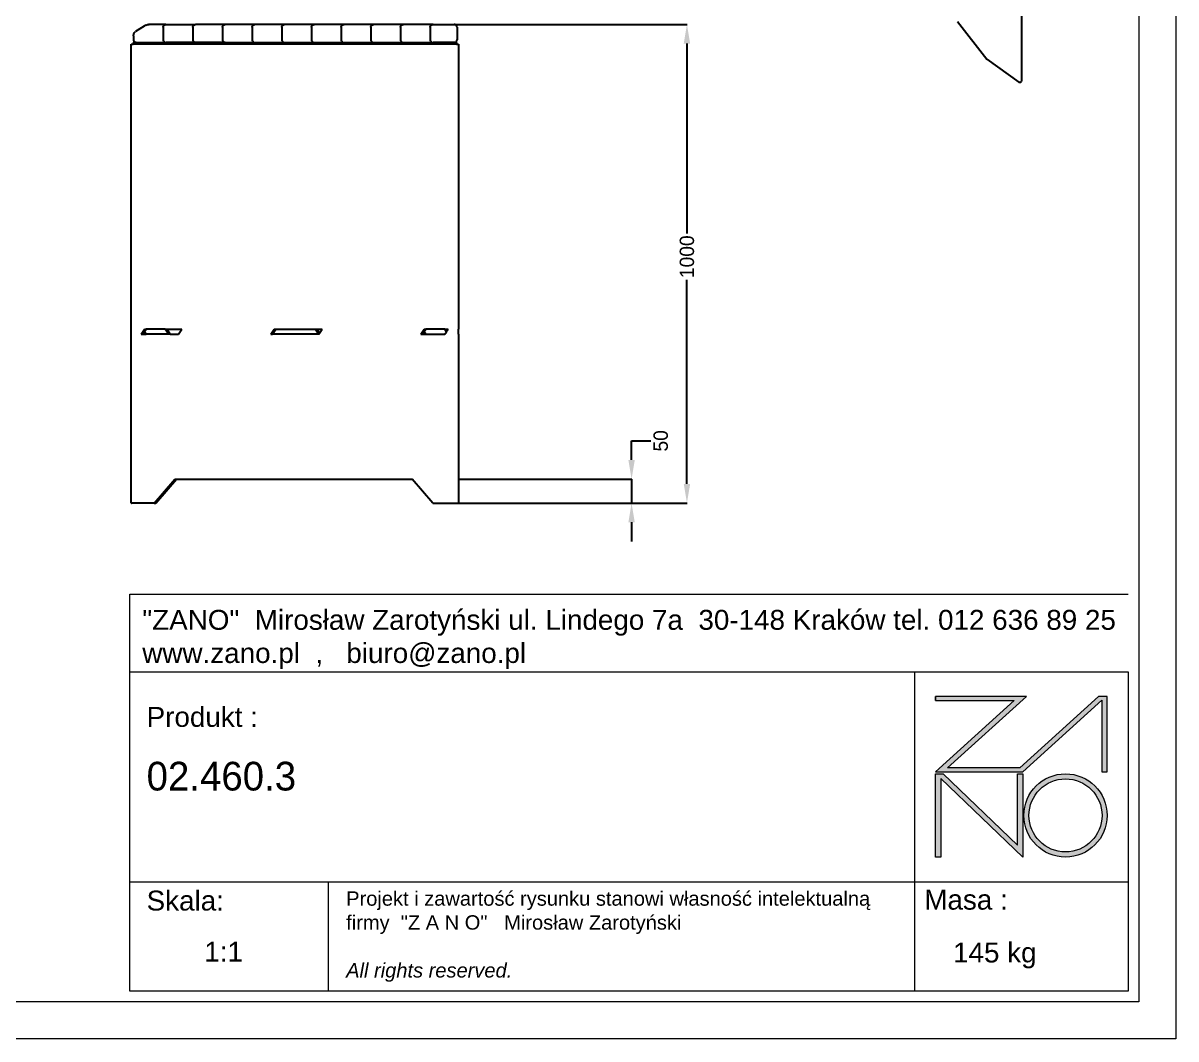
# Model space of a CAD drawing. Header units: millimetres. Extents: x -10 to 5396, y -36 to 3972.
# Drawn here: x 2988 to 5396, y -36 to 2087 of the extents above; entities that cross this region are included whole.
import ezdxf

# ---------------------------------------------------------------- set-up
doc = ezdxf.new("R2010")
doc.units = ezdxf.units.MM
doc.layers.add('DIMS', color=1, linetype='Continuous')
doc.layers.add('tabelka', color=155, linetype='Continuous')
doc.dimstyles.new('ISO-25', dxfattribs={"dimtxt": 2.5, "dimasz": 2.5, "dimexe": 1.25, "dimexo": 0.625, "dimtad": 1, "dimtxsty": 'Standard', "dimcen": 2.5, "dimadec": 0, "dimazin": 0, "dimtfac": 1, "dimtmove": 0, "dimatfit": 3, "dimfxl": 1, "dimarcsym": 0})

# ---------------------------------------------------------------- blocks, each defined once
blk = doc.blocks.new('*D66')
at = {"layer": 'Defpoints', "color": 0}
for p in [(3897.5, 1133.9), (3898, 1083.9), (4259.1, 1083.9)]:
    blk.add_point(p, dxfattribs=at)
at = {"layer": 'DIMS', "color": 0, "lineweight": -2}
for p, q in [((4259.1, 1173.9), (4259.1, 1213.9)), ((4259.1, 1213.9), (4299.1, 1213.9)), ((3898, 1133.9), (4259.6, 1133.9)), ((4259.1, 1133.9), (4259.1, 1083.9)), ((3898.5, 1083.9), (4259.6, 1083.9)), ((4259.1, 1043.9), (4259.1, 1003.9))]:
    blk.add_line(p, q, dxfattribs=at)
at = {"layer": 'DIMS', "color": 0}
for points in [[(4252.5, 1173.9), (4265.8, 1173.9), (4259.1, 1133.9)], [(4265.8, 1043.9), (4252.5, 1043.9), (4259.1, 1083.9)]]:
    blk.add_solid(points, dxfattribs=at)
at = {"layer": 'DIMS', "color": 0, "insert": (4320.1, 1213.9), "char_height": 30, "attachment_point": 5, "rotation": 90}
blk.add_mtext('50', dxfattribs=at)
blk = doc.blocks.new('*D70')
at = {"layer": 'Defpoints', "color": 0}
for p in [(3888.5, 2083.9), (3898, 1083.9), (4374.8, 1083.9)]:
    blk.add_point(p, dxfattribs=at)
at = {"layer": 'DIMS', "color": 0, "lineweight": -2}
for p, q in [((3889, 2083.9), (4375.3, 2083.9)), ((4374.8, 2043.9), (4374.8, 1647.1)), ((4374.8, 1123.9), (4374.8, 1550.1)), ((3898.5, 1083.9), (4375.3, 1083.9))]:
    blk.add_line(p, q, dxfattribs=at)
at = {"layer": 'DIMS', "color": 0}
for points in [[(4381.5, 2043.9), (4368.1, 2043.9), (4374.8, 2083.9)], [(4368.1, 1123.9), (4381.5, 1123.9), (4374.8, 1083.9)]]:
    blk.add_solid(points, dxfattribs=at)
at = {"layer": 'DIMS', "color": 0, "insert": (4374.8, 1598.6), "char_height": 30, "attachment_point": 5, "rotation": 90}
blk.add_mtext('1000', dxfattribs=at)
blk = doc.blocks.new('zano')
at = {"layer": 'Defpoints', "lineweight": 5}
for points in [[(6270.2, 3716.2), (6270.2, 3707.4), (6434.8, 3707.4), (6270.2, 3558.4), (6452.4, 3558.4), (6617.9, 3708.2), (6617.9, 3558.4), (6628.6, 3558.4), (6628.6, 3716.2), (6610.7, 3716.2), (6446.1, 3567.2), (6295.4, 3567.2), (6459.9, 3716.2), (6270.2, 3716.2), (6270.2, 3707.4)], [(6270.2, 3554.4), (6286.2, 3554.4), (6441.7, 3405.6), (6441.7, 3554.4), (6452.4, 3554.4), (6452.4, 3380.5), (6281, 3544.6), (6281, 3380.5), (6270.2, 3380.5)]]:
    blk.add_hatch(color=251, dxfattribs=at).paths.add_polyline_path(points)
h = blk.add_hatch(color=251, dxfattribs=at)
h.paths.add_polyline_path([(6454.7, 3467.4, 1), (6628.6, 3467.4, 1)])
h.paths.add_polyline_path([(6617.9, 3467.4, -1), (6465.4, 3467.4, -1)], flags=16)
at = {"layer": 'Defpoints', "color": 251, "lineweight": 5}
blk.add_lwpolyline([(6434.8, 3707.4), (6270.2, 3558.4), (6452.4, 3558.4), (6617.9, 3708.2), (6617.9, 3558.4), (6628.6, 3558.4), (6628.6, 3716.2), (6610.7, 3716.2), (6446.1, 3567.2), (6295.4, 3567.2), (6459.9, 3716.2), (6270.2, 3716.2), (6270.2, 3707.4), (6432.1, 3707.4)], dxfattribs=at)
for points in [[(6270.2, 3716.2), (6270.2, 3707.4), (6434.8, 3707.4), (6270.2, 3558.4), (6452.4, 3558.4), (6617.9, 3708.2), (6617.9, 3558.4), (6628.6, 3558.4), (6628.6, 3716.2), (6610.7, 3716.2), (6446.1, 3567.2), (6295.4, 3567.2), (6459.9, 3716.2), (6270.2, 3716.2), (6270.2, 3707.4)], [(6270.2, 3554.4), (6286.2, 3554.4), (6441.7, 3405.6), (6441.7, 3554.4), (6452.4, 3554.4), (6452.4, 3380.5), (6281, 3544.6), (6281, 3380.5), (6270.2, 3380.5)]]:
    blk.add_lwpolyline(points, close=True, dxfattribs=at)
for radius in [87, 76.3]:
    blk.add_circle((6541.7, 3467.4), radius, dxfattribs=at)

msp = doc.modelspace()

# ---------------------------------------------------------------- linework, layer by layer
for p, q in [((5073.6, 2643.3), (5073.6, 1965.5)), ((3240.6, 2080.6), (3222.9, 2069)), ((3240.6, 2080.6), (3241.9, 2081.3)), ((3243.4, 2082), (3241.9, 2081.3)), ((3245, 2082.7), (3243.4, 2082)), ((3245, 2082.7), (3246.8, 2083.2)), ((3246.8, 2083.2), (3248.5, 2083.6)), ((3250.2, 2083.8), (3248.5, 2083.6)), ((3250.2, 2083.8), (3251.6, 2083.9)), ((3286.4, 2083.9), (3251.6, 2083.9)), ((3280.5, 2077.9), (3280.7, 2079.2)), ((3280.5, 2077.9), (3280.5, 2051.9)), ((3280.7, 2079.2), (3281.1, 2080.5)), ((3281.1, 2080.5), (3281.8, 2081.6)), ((3281.8, 2081.6), (3282.8, 2082.6)), ((3282.8, 2082.6), (3283.9, 2083.3)), ((3283.9, 2083.3), (3285.1, 2083.8)), ((3285.1, 2083.8), (3286.4, 2083.9)), ((3286.4, 2083.9), (3348.4, 2083.9)), ((3342.5, 2077.9), (3342.7, 2079.2)), ((3342.5, 2077.9), (3342.5, 2051.9)), ((3342.7, 2079.2), (3343.1, 2080.5)), ((3343.1, 2080.5), (3343.8, 2081.6)), ((3343.8, 2081.6), (3344.8, 2082.6)), ((3344.8, 2082.6), (3345.9, 2083.3)), ((3345.9, 2083.3), (3347.1, 2083.8)), ((3347.1, 2083.8), (3348.4, 2083.9)), ((3410.4, 2083.9), (3348.4, 2083.9)), ((3404.5, 2077.9), (3404.7, 2079.2)), ((3404.5, 2077.9), (3404.5, 2051.9)), ((3404.7, 2079.2), (3405.1, 2080.5)), ((3405.1, 2080.5), (3405.8, 2081.6)), ((3405.8, 2081.6), (3406.8, 2082.6)), ((3406.8, 2082.6), (3407.9, 2083.3)), ((3407.9, 2083.3), (3409.1, 2083.8)), ((3409.1, 2083.8), (3410.4, 2083.9)), ((3472.4, 2083.9), (3410.4, 2083.9)), ((3466.5, 2077.9), (3466.7, 2079.2)), ((3466.5, 2077.9), (3466.5, 2051.9)), ((3466.7, 2079.2), (3467.1, 2080.5)), ((3467.1, 2080.5), (3467.8, 2081.6)), ((3467.8, 2081.6), (3468.7, 2082.6)), ((3468.7, 2082.6), (3469.9, 2083.3)), ((3469.9, 2083.3), (3471.1, 2083.8)), ((3471.1, 2083.8), (3472.4, 2083.9)), ((3534.4, 2083.9), (3472.4, 2083.9)), ((3528.5, 2077.9), (3528.7, 2079.2)), ((3528.5, 2077.9), (3528.5, 2051.9)), ((3528.7, 2079.2), (3529.1, 2080.5)), ((3529.1, 2080.5), (3529.8, 2081.6)), ((3529.8, 2081.6), (3530.7, 2082.6)), ((3530.7, 2082.6), (3531.9, 2083.3)), ((3531.9, 2083.3), (3533.1, 2083.8)), ((3533.1, 2083.8), (3534.4, 2083.9)), ((3596.4, 2083.9), (3534.4, 2083.9)), ((3590.5, 2077.9), (3590.7, 2079.2)), ((3590.5, 2077.9), (3590.5, 2051.9)), ((3590.7, 2079.2), (3591.1, 2080.5)), ((3591.1, 2080.5), (3591.8, 2081.6)), ((3591.8, 2081.6), (3592.7, 2082.6)), ((3592.7, 2082.6), (3593.9, 2083.3)), ((3593.9, 2083.3), (3595.1, 2083.8)), ((3595.1, 2083.8), (3596.4, 2083.9)), ((3658.4, 2083.9), (3596.4, 2083.9)), ((3652.5, 2077.9), (3652.7, 2079.2)), ((3652.5, 2077.9), (3652.5, 2051.9)), ((3652.7, 2079.2), (3653.1, 2080.5)), ((3653.1, 2080.5), (3653.8, 2081.6)), ((3653.8, 2081.6), (3654.7, 2082.6)), ((3654.7, 2082.6), (3655.9, 2083.3)), ((3655.9, 2083.3), (3657.1, 2083.8)), ((3657.1, 2083.8), (3658.4, 2083.9)), ((3720.4, 2083.9), (3658.4, 2083.9)), ((3714.5, 2077.9), (3714.7, 2079.2)), ((3714.5, 2077.9), (3714.5, 2051.9)), ((3714.7, 2079.2), (3715.1, 2080.5)), ((3715.1, 2080.5), (3715.8, 2081.6)), ((3715.8, 2081.6), (3716.7, 2082.6)), ((3716.7, 2082.6), (3717.8, 2083.3)), ((3717.8, 2083.3), (3719.1, 2083.8)), ((3719.1, 2083.8), (3720.4, 2083.9)), ((3782.4, 2083.9), (3720.4, 2083.9)), ((3776.5, 2077.9), (3776.7, 2079.2)), ((3776.5, 2077.9), (3776.5, 2051.9)), ((3776.7, 2079.2), (3777.1, 2080.5)), ((3777.1, 2080.5), (3777.8, 2081.6)), ((3777.8, 2081.6), (3778.7, 2082.6)), ((3778.7, 2082.6), (3779.8, 2083.3)), ((3779.8, 2083.3), (3781.1, 2083.8)), ((3781.1, 2083.8), (3782.4, 2083.9)), ((3844.4, 2083.9), (3782.4, 2083.9)), ((3838.5, 2077.9), (3838.7, 2079.2)), ((3838.5, 2077.9), (3838.5, 2051.9)), ((3838.7, 2079.2), (3839.1, 2080.5)), ((3839.1, 2080.5), (3839.8, 2081.6)), ((3839.8, 2081.6), (3840.7, 2082.6)), ((3840.7, 2082.6), (3841.8, 2083.3)), ((3841.8, 2083.3), (3843.1, 2083.8)), ((3843.1, 2083.8), (3844.4, 2083.9)), ((3844.4, 2083.9), (3888.5, 2083.9)), ((3889.8, 2083.8), (3888.5, 2083.9)), ((3891.1, 2083.3), (3889.8, 2083.8)), ((3892.2, 2082.6), (3891.1, 2083.3)), ((3893.1, 2081.6), (3892.2, 2082.6)), ((3893.9, 2080.5), (3893.1, 2081.6)), ((3894.3, 2079.2), (3893.9, 2080.5)), ((3894.5, 2077.9), (3894.3, 2079.2)), ((3894.5, 2077.9), (3894.5, 2051.9)), ((4939.8, 2089.8), (5001, 2011.1)), ((3218.5, 2059.8), (3218.7, 2061.2)), ((3218.5, 2059.8), (3218.5, 2051.9)), ((3218.5, 2051.9), (3218.7, 2050.6)), ((3218.7, 2061.2), (3219, 2062.8)), ((3218.7, 2050.6), (3219.1, 2049.3)), ((3219, 2062.8), (3219.5, 2064.3)), ((3219.1, 2049.3), (3219.8, 2048.2)), ((3219.5, 2064.3), (3220.2, 2065.8)), ((3219.8, 2048.2), (3220.8, 2047.2)), ((3220.2, 2065.8), (3221, 2067.1)), ((3220.8, 2047.2), (3221.9, 2046.5)), ((3221, 2067.1), (3221.9, 2068.2)), ((3221.9, 2068.2), (3222.9, 2069)), ((3280.5, 2051.9), (3280.7, 2050.6)), ((3280.7, 2050.6), (3281.1, 2049.3)), ((3281.1, 2049.3), (3281.8, 2048.2)), ((3281.8, 2048.2), (3282.8, 2047.2)), ((3282.8, 2047.2), (3283.9, 2046.5)), ((3342.5, 2051.9), (3342.7, 2050.6)), ((3342.7, 2050.6), (3343.1, 2049.3)), ((3343.1, 2049.3), (3343.8, 2048.2)), ((3343.8, 2048.2), (3344.8, 2047.2)), ((3344.8, 2047.2), (3345.9, 2046.5)), ((3404.5, 2051.9), (3404.7, 2050.6)), ((3404.7, 2050.6), (3405.1, 2049.3)), ((3405.1, 2049.3), (3405.8, 2048.2)), ((3405.8, 2048.2), (3406.8, 2047.2)), ((3406.8, 2047.2), (3407.9, 2046.5)), ((3466.5, 2051.9), (3466.7, 2050.6)), ((3466.7, 2050.6), (3467.1, 2049.3)), ((3467.1, 2049.3), (3467.8, 2048.2)), ((3467.8, 2048.2), (3468.7, 2047.2)), ((3468.7, 2047.2), (3469.9, 2046.5)), ((3528.5, 2051.9), (3528.7, 2050.6)), ((3528.7, 2050.6), (3529.1, 2049.3)), ((3529.1, 2049.3), (3529.8, 2048.2)), ((3529.8, 2048.2), (3530.7, 2047.2)), ((3530.7, 2047.2), (3531.9, 2046.5)), ((3590.5, 2051.9), (3590.7, 2050.6)), ((3590.7, 2050.6), (3591.1, 2049.3)), ((3591.1, 2049.3), (3591.8, 2048.2)), ((3591.8, 2048.2), (3592.7, 2047.2)), ((3592.7, 2047.2), (3593.9, 2046.5)), ((3652.5, 2051.9), (3652.7, 2050.6)), ((3652.7, 2050.6), (3653.1, 2049.3)), ((3653.1, 2049.3), (3653.8, 2048.2)), ((3653.8, 2048.2), (3654.7, 2047.2)), ((3654.7, 2047.2), (3655.9, 2046.5)), ((3714.5, 2051.9), (3714.7, 2050.6)), ((3714.7, 2050.6), (3715.1, 2049.3)), ((3715.1, 2049.3), (3715.8, 2048.2)), ((3715.8, 2048.2), (3716.7, 2047.2)), ((3716.7, 2047.2), (3717.8, 2046.5)), ((3776.5, 2051.9), (3776.7, 2050.6)), ((3776.7, 2050.6), (3777.1, 2049.3)), ((3777.1, 2049.3), (3777.8, 2048.2)), ((3777.8, 2048.2), (3778.7, 2047.2)), ((3778.7, 2047.2), (3779.8, 2046.5)), ((3838.5, 2051.9), (3838.7, 2050.6)), ((3838.7, 2050.6), (3839.1, 2049.3)), ((3839.1, 2049.3), (3839.8, 2048.2)), ((3839.8, 2048.2), (3840.7, 2047.2)), ((3840.7, 2047.2), (3841.8, 2046.5)), ((3891.1, 2046.5), (3892.2, 2047.2)), ((3892.2, 2047.2), (3893.1, 2048.2)), ((3893.1, 2048.2), (3893.9, 2049.3)), ((3893.9, 2049.3), (3894.3, 2050.6)), ((3894.3, 2050.6), (3894.5, 2051.9)), ((3213.9, 1083.9), (3213.9, 2042.9)), ((3213.9, 2042.9), (3214.4, 2042.9)), ((3214.4, 2042.9), (3217.9, 2042.9)), ((3217.9, 2045.9), (3217.9, 2042.9)), ((3224.4, 2045.9), (3217.9, 2045.9)), ((3891.5, 2042.9), (3217.9, 2042.9)), ((3221.9, 2046.5), (3223.1, 2046.1)), ((3223.1, 2046.1), (3224.4, 2045.9)), ((3224.4, 2045.9), (3286.4, 2045.9)), ((3283.9, 2046.5), (3285.1, 2046.1)), ((3285.1, 2046.1), (3286.4, 2045.9)), ((3348.4, 2045.9), (3286.4, 2045.9)), ((3345.9, 2046.5), (3347.1, 2046.1)), ((3347.1, 2046.1), (3348.4, 2045.9)), ((3410.4, 2045.9), (3348.4, 2045.9)), ((3407.9, 2046.5), (3409.1, 2046.1)), ((3409.1, 2046.1), (3410.4, 2045.9)), ((3410.4, 2045.9), (3472.4, 2045.9)), ((3469.9, 2046.5), (3471.1, 2046.1)), ((3471.1, 2046.1), (3472.4, 2045.9)), ((3472.4, 2045.9), (3534.4, 2045.9)), ((3531.9, 2046.5), (3533.1, 2046.1)), ((3533.1, 2046.1), (3534.4, 2045.9)), ((3534.4, 2045.9), (3596.4, 2045.9)), ((3593.9, 2046.5), (3595.1, 2046.1)), ((3595.1, 2046.1), (3596.4, 2045.9)), ((3596.4, 2045.9), (3658.4, 2045.9)), ((3655.9, 2046.5), (3657.1, 2046.1)), ((3657.1, 2046.1), (3658.4, 2045.9)), ((3658.4, 2045.9), (3720.4, 2045.9)), ((3717.8, 2046.5), (3719.1, 2046.1)), ((3719.1, 2046.1), (3720.4, 2045.9)), ((3720.4, 2045.9), (3782.4, 2045.9)), ((3779.8, 2046.5), (3781.1, 2046.1)), ((3781.1, 2046.1), (3782.4, 2045.9)), ((3782.4, 2045.9), (3844.4, 2045.9)), ((3841.8, 2046.5), (3843.1, 2046.1)), ((3843.1, 2046.1), (3844.4, 2045.9)), ((3888.5, 2045.9), (3844.4, 2045.9)), ((3889.8, 2046.1), (3888.5, 2045.9)), ((3893.5, 2045.9), (3888.5, 2045.9)), ((3889.8, 2046.1), (3891.1, 2046.5)), ((3893.5, 2042.9), (3891.5, 2042.9)), ((3893.5, 2045.9), (3893.5, 2042.9)), ((3893.5, 2042.9), (3895.7, 2042.9)), ((3895.7, 2042.9), (3897.5, 2042.9)), ((3897.5, 2042.9), (3897.4, 1446.9)), ((5001, 2011.1), (5068.2, 1963.6)), ((5068.2, 1963.6), (5068.5, 1963.4)), ((5068.2, 1963.6), (5068.2, 1963.6)), ((5068.5, 1963.4), (5068.9, 1963.2)), ((5068.9, 1963.2), (5069.3, 1963.1)), ((5069.3, 1963.1), (5069.8, 1963)), ((5069.8, 1963), (5070.2, 1963)), ((5070.2, 1963), (5070.7, 1963)), ((5070.7, 1963), (5071.2, 1963)), ((5071.2, 1963), (5071.6, 1963.1)), ((5071.6, 1963.1), (5072, 1963.3)), ((5072, 1963.3), (5072.4, 1963.5)), ((5072.4, 1963.5), (5072.7, 1963.7)), ((5072.7, 1963.7), (5073, 1963.9)), ((5073, 1963.9), (5073.3, 1964.2)), ((5073.3, 1964.2), (5073.5, 1964.5)), ((5073.5, 1964.5), (5073.6, 1964.8)), ((5073.6, 1965.2), (5073.6, 1965.5)), ((5073.6, 1964.8), (5073.6, 1965.2)), ((3213.9, 1083.9), (3213.9, 1767.9)), ((3234.8, 1436.9), (3241.8, 1446.9)), ((3241.8, 1446.9), (3245.3, 1446.9)), ((3241.8, 1441.9), (3245.3, 1446.9)), ((3284.8, 1446.9), (3245.3, 1446.9)), ((3291.8, 1436.9), (3284.8, 1446.9)), ((3284.8, 1446.9), (3288.3, 1446.9)), ((3295.3, 1436.9), (3288.3, 1446.9)), ((3288.3, 1446.9), (3319.3, 1446.9)), ((3312.3, 1436.9), (3319.3, 1446.9)), ((3505.7, 1436.9), (3512.7, 1446.9)), ((3509.1, 1436.9), (3516.1, 1446.9)), ((3512.7, 1446.9), (3516.1, 1446.9)), ((3516.1, 1446.9), (3598.1, 1446.9)), ((3605.1, 1436.9), (3598.1, 1446.9)), ((3598.1, 1446.9), (3601.5, 1446.9)), ((3607.1, 1439), (3601.5, 1446.9)), ((3601.5, 1446.9), (3612.7, 1446.9)), ((3607.1, 1439), (3612.7, 1446.9)), ((3819, 1436.9), (3826, 1446.9)), ((3825.9, 1441.9), (3829.4, 1446.9)), ((3826, 1446.9), (3829.4, 1446.9)), ((3869, 1446.9), (3829.4, 1446.9)), ((3872.5, 1441.9), (3869, 1446.9)), ((3869, 1446.9), (3872.4, 1446.9)), ((3874.2, 1444.4), (3872.4, 1446.9)), ((3872.4, 1446.9), (3876, 1446.9)), ((3874.2, 1444.4), (3876, 1446.9)), ((3897.4, 1436.9), (3897.4, 1446.9)), ((3234.8, 1436.9), (3238.3, 1436.9)), ((3238.3, 1436.9), (3241.8, 1441.9)), ((3238.3, 1436.9), (3245.3, 1436.9)), ((3245.3, 1436.9), (3241.8, 1441.9)), ((3291.8, 1436.9), (3245.3, 1436.9)), ((3295.3, 1436.9), (3291.8, 1436.9)), ((3295.3, 1436.9), (3312.3, 1436.9)), ((3505.7, 1436.9), (3509.1, 1436.9)), ((3605.1, 1436.9), (3509.1, 1436.9)), ((3605.7, 1436.9), (3605.1, 1436.9)), ((3605.7, 1436.9), (3607.1, 1439)), ((3819, 1436.9), (3822.4, 1436.9)), ((3822.4, 1436.9), (3825.9, 1441.9)), ((3822.4, 1436.9), (3829.4, 1436.9)), ((3829.4, 1436.9), (3825.9, 1441.9)), ((3829.4, 1436.9), (3869, 1436.9)), ((3869, 1436.9), (3872.5, 1441.9)), ((3872.5, 1441.9), (3874.2, 1444.4)), ((3897.4, 1436.9), (3897.4, 1436.9)), ((3897.4, 1436.9), (3897.5, 1133.9)), ((3213.9, 1083.9), (3213.9, 1387.9)), ((3261.9, 1083.9), (3305.2, 1133.9)), ((3265.4, 1083.9), (3308.7, 1133.9)), ((3265.4, 1083.9), (3308.7, 1133.9)), ((3305.2, 1133.9), (3308.7, 1133.9)), ((3308.7, 1133.9), (3800.7, 1133.9)), ((3308.7, 1133.9), (3308.7, 1133.9)), ((3844, 1083.9), (3800.7, 1133.9)), ((3897.5, 1133.9), (3897.5, 1083.9)), ((3213.9, 1083.9), (3214.4, 1083.9)), ((3261.9, 1083.9), (3214.4, 1083.9)), ((3261.9, 1083.9), (3265.4, 1083.9)), ((3265.4, 1083.9), (3265.4, 1083.9)), ((3265.4, 1083.9), (3265.4, 1083.9)), ((3265.4, 1083.9), (3265.4, 1083.9)), ((3844, 1083.9), (3891.5, 1083.9)), ((3891.5, 1083.9), (3895.7, 1083.9)), ((3895.7, 1083.9), (3897.5, 1083.9))]:
    msp.add_line(p, q)
at = {"layer": 'tabelka', "lineweight": 5}
for p, q in [((3211.3, 893.2), (5296.3, 893.2)), ((3211.3, 731.4), (3211.3, 893.2)), ((3211.3, 893.2), (5296.3, 893.2)), ((4850.5, 731.4), (4850.5, 292.8)), ((3211.3, 292.8), (5296.3, 292.8)), ((3625.6, 292.8), (3625.6, 64.2)), ((4850.5, 292.8), (4850.5, 64.2))]:
    msp.add_line(p, q, dxfattribs=at)
for points in [[(-10.1, 3971.8), (5396.3, 3971.8), (5396.3, -35.8), (-10.1, -35.8)], [(67.3, 3894.4), (5318.9, 3894.4), (5318.9, 41.6), (67.3, 41.6)], [(3211.3, 731.4), (5296.3, 731.4), (5296.3, 64.2), (3211.3, 64.2)]]:
    msp.add_lwpolyline(points, close=True, dxfattribs=at)

# ---------------------------------------------------------------- block references
msp.add_blockref('zano', (-1376.1, -3036.2))

# ---------------------------------------------------------------- texts
at = {"layer": 'tabelka', "lineweight": 5, "attachment_point": 1}
for s, insert, char_height, width in [('{\\fArial|b0|i0|c238|p34;"ZANO"  Mirosław Zarotyński ul. Lindego 7a  30-148 Kraków tel. 012 636 89 25\\Pwww.zano.pl  ,   biuro@zano.pl}', (3237, 860.7), 41.595, 2040.38), ('{\\fArial|b0|i0|c238|p34;Produkt : }', (3246, 657.9), 41.595, 265.273), ('{\\fCentury Gothic|b0|i0|c238|p34;02.460.3}', (3246, 543.3), 60, 849.376), ('{\\fArial|b0|i0|c238|p34;Skala: }', (3246, 274.1), 41.595, 191.675), ('{\\fArial|b0|i0|c238|p34;Masa :}', (4870.6, 276), 41.595, 200.457), ('{\\fArial|b0|i0|c238|p34;1:1}', (3366.4, 167.3), 41.595, 42.482), ('{\\fArial|b0|i0|c238|p34;145 kg}', (4930.7, 165.6), 41.595, 290.547)]:
    msp.add_mtext(s, dxfattribs=dict(at, insert=insert, char_height=char_height, width=width))
at = {"layer": 'tabelka', "color": 1, "lineweight": 5, "insert": (3662.9, 272.6), "char_height": 30, "width": 1186.12, "attachment_point": 1}
msp.add_mtext('{\\fArial|b0|i0|c0|p34;Projekt i zawartość rysunku stanowi własność intelektualną firmy \\fArial|b0|i0|c238|p34; "Z A N O"   Mirosław Zarotyński\\fArial|b0|i1|c238|p34;\\P\\PAll rights reserved.}', dxfattribs=at)

# ---------------------------------------------------------------- dimensions: what is measured, and where the dimension line sits
at = {"layer": 'DIMS'}
for base, p1, text, override, picture, middle in [((4374.8, 1083.9), (3888.5, 2083.9), '1000', {"dimtxt": 30, "dimasz": 40, "dimexe": 0.5, "dimexo": 0.5, "dimgap": 6, "dimtad": 0, "dimtih": 1, "dimtoh": 1, "dimdec": 0, "dimzin": 0, "dimadec": 2, "dimtfac": 2, "dimtdec": 1, "dimtzin": 0}, '*D70', (4374.8, 1598.6)), ((4259.1, 1083.9), (3897.5, 1133.9), '50', {"dimtxt": 30, "dimasz": 40, "dimexe": 0.5, "dimexo": 0.5, "dimgap": 6, "dimtad": 0, "dimtih": 1, "dimtoh": 1, "dimdec": 0, "dimzin": 0, "dimtxsty": 'Standard', "dimadec": 2, "dimtfac": 2, "dimtdec": 1, "dimtzin": 0}, '*D66', (4320.1, 1213.9))]:
    dim = msp.add_linear_dim(base=base, p1=p1, p2=(3898, 1083.9), angle=270, text=text, dimstyle='ISO-25', override=override, dxfattribs=at)
    dim.commit()
    dim.dimension.update_dxf_attribs({"geometry": picture, "text_midpoint": middle, "dimtype": 160, "text_rotation": 90})

doc.saveas('drawing.dxf')
